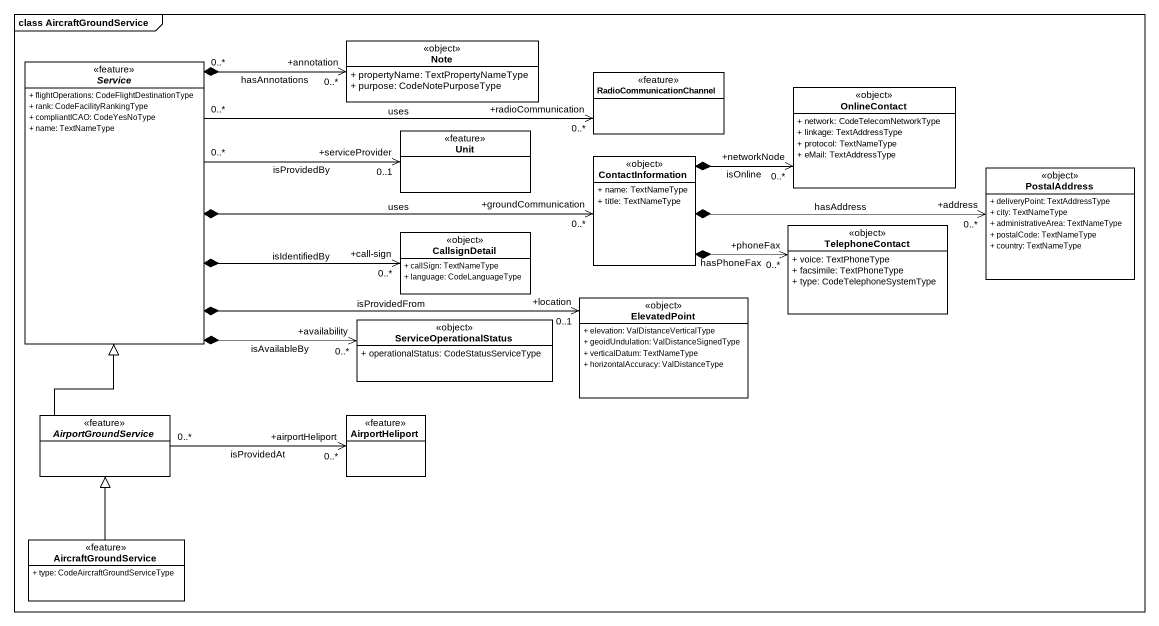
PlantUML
@startuml
mainframe class AircraftGroundService
hide circle
hide empty members
skinparam classAttributeIconSize 0
class "Note" as Note_ <<object>> #FFFFFF {
  + propertyName: TextPropertyNameType
  + purpose: CodeNotePurposeType
}
abstract class Service <<feature>> {
  + flightOperations: CodeFlightDestinationType
  + rank: CodeFacilityRankingType
  + compliantICAO: CodeYesNoType
  + name: TextNameType
}
class RadioCommunicationChannel <<feature>>
class OnlineContact <<object>> #FFFFFF {
  + network: CodeTelecomNetworkType
  + linkage: TextAddressType
  + protocol: TextNameType
  + eMail: TextAddressType
}
class Unit <<feature>>
class ContactInformation <<object>> #FFFFFF {
  + name: TextNameType
  + title: TextNameType
}
class PostalAddress <<object>> #FFFFFF {
  + deliveryPoint: TextAddressType
  + city: TextNameType
  + administrativeArea: TextNameType
  + postalCode: TextNameType
  + country: TextNameType
}
class CallsignDetail <<object>> #FFFFFF {
  + callSign: TextNameType
  + language: CodeLanguageType
}
class TelephoneContact <<object>> #FFFFFF {
  + voice: TextPhoneType
  + facsimile: TextPhoneType
  + type: CodeTelephoneSystemType
}
class ServiceOperationalStatus <<object>> #FFFFFF {
  + operationalStatus: CodeStatusServiceType
}
class ElevatedPoint <<object>> #FFFFFF {
  + elevation: ValDistanceVerticalType
  + geoidUndulation: ValDistanceSignedType
  + verticalDatum: TextNameType
  + horizontalAccuracy: ValDistanceType
}
abstract class AirportGroundService <<feature>>
class AirportHeliport <<feature>>
class AircraftGroundService <<feature>> {
  + type: CodeAircraftGroundServiceType
}
Service "0..*" *-right-> "+annotation\n0..*" Note_ : hasAnnotations
Service "0..*" -right-> "+radioCommunication\n0..*" RadioCommunicationChannel : uses
Service "0..*" -right-> "+serviceProvider\n0..1" Unit : isProvidedBy
Service *-right-> "+groundCommunication\n0..*" ContactInformation : uses
Service *-right-> "+call-sign\n0..*" CallsignDetail : isIdentifiedBy
Service *-right-> "+availability\n0..*" ServiceOperationalStatus : isAvailableBy
Service *-right-> "+location\n0..1" ElevatedPoint : isProvidedFrom
ContactInformation *-right-> "+networkNode\n0..*" OnlineContact : isOnline
ContactInformation *-right-> "+address\n0..*" PostalAddress : hasAddress
ContactInformation *-right-> "+phoneFax\n0..*" TelephoneContact : hasPhoneFax
AirportGroundService -up-|> Service
AirportGroundService "0..*" -right-> "+airportHeliport\n0..*" AirportHeliport : isProvidedAt
AircraftGroundService -up-|> AirportGroundService
@enduml
